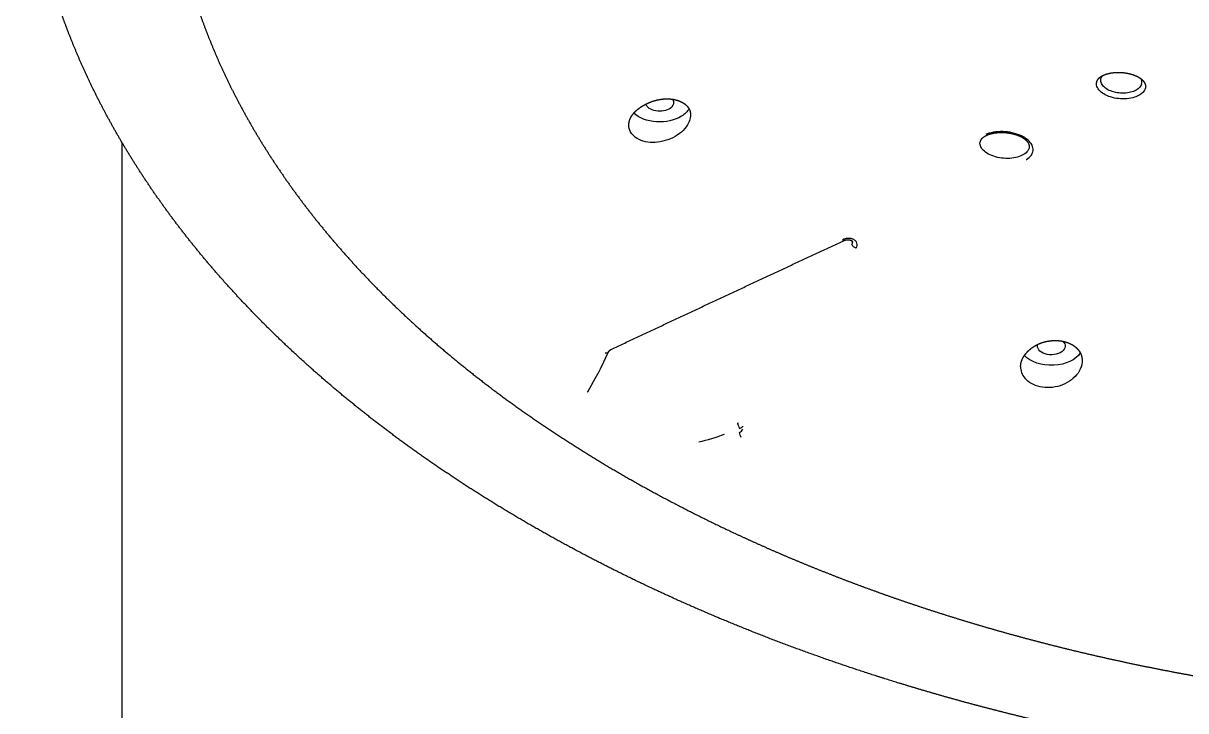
# Model space of a CAD drawing. Header units: millimetres. Extents: x 12827 to 13247, y 6457 to 7051.
# Drawn here: x 12950.76 to 12956.42, y 6711.32 to 6714.67 of the extents above; entities that cross this region are included whole.
import ezdxf

# ---------------------------------------------------------------- set-up
doc = ezdxf.new("R2010")
doc.units = ezdxf.units.MM
doc.header["$LTSCALE"] = 10
doc.layers.add('DWG', color=7, linetype='Continuous')
doc.layers.add('W', color=7, linetype='Continuous')

# ---------------------------------------------------------------- blocks, each defined once
blk = doc.blocks.new('A$C79601A18')
at = {"layer": 'W'}
blk.add_line((37.0994, 75.2378), (37.0609, 75.1709), dxfattribs=at)
for centre, radius, start, end in [((39.7221, 76.6769), 0.0345, 345.354, 31.5296), ((38.3271, 75.9002), 0.0231, 331.2666, 0.4208), ((36.0926, 75.8119), 1.159, 330.3056, 335.413), ((39.2573, 75.2967), 0.0904, 180.6322, 219.6012), ((37.0631, 75.1696), 0.00256, 148.4101, 162.5967), ((37.7867, 75.0292), 0.0111, 289.1265, 327.1503), ((37.7843, 75.0081), 0.0372, 294.7389, 331.3475)]:
    blk.add_arc(centre, radius, start, end, dxfattribs=at)
at = {"layer": 'W', "extrusion": (0, 0, -1)}
for centre, major_axis, ratio, start_param, end_param in [((37.4125, 76.5778), (0.0674, 0), 0.62163, 5.863722, 9.270002), ((37.4125, 76.5778), (-0.15, 0), 0.62163, 3.460537, 3.926991), ((37.4125, 76.5778), (-0.15, 0), 0.62163, 3.926991, 5.708179), ((38.299, 75.9252), (-0.0084, 0.0181), 0.205016, 3.140662, 3.970937), ((38.3293, 75.9082), (-0.0172, 0.0102), 0.573636, 2.427901, 2.722496), ((38.3655, 75.8838), (-0.0172, 0.0102), 0.573258, 4.224964, 5.864233), ((39.3168, 75.3941), (0.0674, 0), 0.62163, 5.666762, 9.643896), ((37.1449, 75.374), (-0.0182, 0.0084), 0.612719, 3.14172, 4.269511), ((39.3168, 75.3941), (-0.15, 0), 0.62163, 3.494668, 5.774983), ((37.7931, 75.0054), (-0.007, 0.0187), 0.146567, 0.830818, 2.300203), ((37.8066, 74.9627), (-0.007, 0.0187), 0.146934, 3.973354, 5.441734)]:
    blk.add_ellipse(centre, major_axis=major_axis, ratio=ratio, start_param=start_param, end_param=end_param, dxfattribs=at)
at = {"layer": 'W'}
for points, degree in [([(40.5989, 73.3419), (40.4957, 73.3538), (40.3927, 73.3666), (40.2901, 73.3803), (40.1877, 73.3948), (40.0857, 73.4103), (39.984, 73.4266), (39.8826, 73.4438), (39.7817, 73.4619), (39.6811, 73.4809), (39.581, 73.5008), (39.4813, 73.5215), (39.3821, 73.5431), (39.2834, 73.5655), (39.1851, 73.5888), (39.0874, 73.613), (38.9902, 73.638), (38.8935, 73.6638), (38.7975, 73.6905), (38.702, 73.718), (38.6071, 73.7464), (38.5128, 73.7756), (38.4192, 73.8056), (38.3262, 73.8364), (38.234, 73.868), (38.1424, 73.9005), (38.0515, 73.9337), (37.9613, 73.9677), (37.8719, 74.0026), (37.7833, 74.0382), (37.6954, 74.0746), (37.6084, 74.1117), (37.5221, 74.1496), (37.4367, 74.1883), (37.3521, 74.2277), (37.2684, 74.2679), (37.1855, 74.3088), (37.1036, 74.3504), (37.0225, 74.3928), (36.9424, 74.4359), (36.8632, 74.4797), (36.785, 74.5242), (36.7077, 74.5694), (36.6314, 74.6152), (36.5562, 74.6618), (36.4819, 74.709), (36.4087, 74.7569), (36.3365, 74.8055), (36.2653, 74.8547), (36.1952, 74.9045), (36.1262, 74.955), (36.0583, 75.0061), (35.9916, 75.0578), (35.9259, 75.1102), (35.8614, 75.1631), (35.798, 75.2166), (35.7358, 75.2707), (35.6747, 75.3254), (35.6149, 75.3807), (35.5562, 75.4365), (35.4988, 75.4928), (35.4426, 75.5497), (35.3876, 75.6071), (35.3339, 75.665), (35.2814, 75.7235), (35.2302, 75.7824), (35.1803, 75.8419), (35.1317, 75.9018), (35.0844, 75.9622), (35.0384, 76.023), (34.9937, 76.0843), (34.9504, 76.146), (34.9084, 76.2082), (34.8678, 76.2707), (34.8286, 76.3337), (34.7907, 76.3971), (34.7542, 76.4608), (34.7192, 76.5249), (34.6855, 76.5894), (34.6533, 76.6542), (34.6225, 76.7194), (34.5931, 76.7849), (34.5652, 76.8506), (34.5387, 76.9167), (34.5137, 76.983), (34.4902, 77.0496), (34.4681, 77.1165), (34.4476, 77.1836), (34.4285, 77.2509), (34.4109, 77.3184), (34.3949, 77.386), (34.3803, 77.4539), (34.3673, 77.5219), (34.3558, 77.5901), (34.3458, 77.6583), (34.3374, 77.7267), (34.3304, 77.7952), (34.3251, 77.8637), (34.3212, 77.9323), (34.3189, 78.0009), (34.3181, 78.0695)], 1), ([(37.2625, 76.4693), (37.2625, 76.4696), (37.2625, 76.4699), (37.2625, 76.4702)], 3), ([(37.1792, 75.3798), (37.4048, 75.4855), (37.6304, 75.5911), (37.856, 75.6966), (38.0817, 75.8019), (38.3074, 75.907)], 1), ([(38.3474, 75.9029), (38.3478, 75.9035), (38.3482, 75.9041), (38.3485, 75.9047)], 3), ([(37.6036, 74.9295), (37.6453, 74.9387), (37.6871, 74.9512), (37.7281, 74.9666)], 3)]:
    blk.add_open_spline(points, degree=degree, dxfattribs=at)
for points, degree, knots in [([(35.0181, 77.9285), (35.019, 77.8599), (35.0216, 77.7913), (35.026, 77.7227), (35.0321, 77.6542), (35.04, 77.5858), (35.0496, 77.5174), (35.061, 77.4492), (35.0741, 77.3811), (35.0889, 77.3131), (35.1054, 77.2453), (35.1237, 77.1777), (35.1437, 77.1103), (35.1654, 77.0431), (35.1888, 76.9761), (35.2139, 76.9094), (35.2408, 76.843), (35.2692, 76.7768), (35.2994, 76.711), (35.3313, 76.6454), (35.3648, 76.5802), (35.4001, 76.515), (35.4371, 76.4502), (35.4758, 76.3857), (35.5161, 76.3217), (35.558, 76.258), (35.6016, 76.1948), (35.6467, 76.1321), (35.6935, 76.0699), (35.7418, 76.0081), (35.7917, 75.9468), (35.8432, 75.886), (35.8962, 75.8258), (35.9507, 75.7661), (36.0067, 75.707), (36.0642, 75.6485), (36.1232, 75.5905), (36.1837, 75.5332), (36.2456, 75.4764), (36.309, 75.4203), (36.3738, 75.3649), (36.4403, 75.3098), (36.5082, 75.2554), (36.5776, 75.2017), (36.6482, 75.1487), (36.7203, 75.0964), (36.7936, 75.0448), (36.8683, 74.994), (36.9442, 74.944), (37.0215, 74.8947), (37.0999, 74.8462), (37.1796, 74.7985), (37.2605, 74.7516), (37.3426, 74.7055), (37.4259, 74.6603), (37.5103, 74.6159), (37.5959, 74.5723), (37.6825, 74.5296), (37.7702, 74.4878), (37.859, 74.4469), (37.9488, 74.4068), (38.0397, 74.3676), (38.1316, 74.3294), (38.2245, 74.2921), (38.3183, 74.2557), (38.413, 74.2202), (38.5086, 74.1857), (38.6051, 74.1522), (38.7025, 74.1196), (38.8006, 74.088), (38.8996, 74.0574), (38.9993, 74.0278), (39.0998, 73.9991), (39.201, 73.9715), (39.3029, 73.9449), (39.4054, 73.9193), (39.5086, 73.8948), (39.6125, 73.8713), (39.7169, 73.8488), (39.8218, 73.8274), (39.9273, 73.807), (40.0333, 73.7877), (40.1398, 73.7694), (40.2467, 73.7522), (40.3541, 73.7361), (40.4618, 73.721), (40.5699, 73.707), (40.6784, 73.6941), (40.7872, 73.6823), (40.8962, 73.6716), (41.0055, 73.6619), (41.1151, 73.6534), (41.2249, 73.6459), (41.3348, 73.6395), (41.4449, 73.6343), (41.5551, 73.6301), (41.6654, 73.627), (41.7758, 73.6251), (41.8862, 73.6242), (41.9966, 73.6244), (42.107, 73.6258), (42.2174, 73.6282), (42.3276, 73.6317), (42.4378, 73.6364), (42.5478, 73.6421), (42.6576, 73.6489), (42.7673, 73.6568), (42.8768, 73.6658), (42.986, 73.6759), (43.0949, 73.6871), (43.2035, 73.6994), (43.3118, 73.7128), (43.4198, 73.7272), (43.5274, 73.7427), (43.6345, 73.7593), (43.7412, 73.7769), (43.8475, 73.7956), (43.9532, 73.8154), (44.0585, 73.8362), (44.1632, 73.8581), (44.2673, 73.881), (44.3708, 73.9049), (44.4737, 73.9299), (44.576, 73.9559), (44.6776, 73.9829), (44.7784, 74.0109), (44.8786, 74.04), (44.978, 74.07), (45.0766, 74.101), (45.1744, 74.133), (45.2713, 74.166), (45.3675, 74.1999), (45.4627, 74.2348), (45.557, 74.2706), (45.6504, 74.3074), (45.7428, 74.3451), (45.8343, 74.3838), (45.9248, 74.4233), (46.0142, 74.4637), (46.1026, 74.5051), (46.1899, 74.5473), (46.2762, 74.5904), (46.3613, 74.6343), (46.4453, 74.6791), (46.5282, 74.7247), (46.6098, 74.7712), (46.6903, 74.8185), (46.7696, 74.8665), (46.8476, 74.9154), (46.9243, 74.965), (46.9998, 75.0155), (47.0739, 75.0666), (47.1468, 75.1185), (47.2183, 75.1712), (47.2885, 75.2245), (47.3572, 75.2786), (47.4246, 75.3333), (47.4906, 75.3887), (47.5551, 75.4448), (47.6183, 75.5015), (47.6799, 75.5588), (47.74, 75.6167), (47.7986, 75.6753), (47.8557, 75.7343), (47.9113, 75.794), (47.9654, 75.8542), (48.0179, 75.915), (48.0688, 75.9763), (48.1182, 76.0381), (48.166, 76.1004), (48.2121, 76.1632), (48.2567, 76.2265), (48.2997, 76.2902), (48.341, 76.3543), (48.3806, 76.4189), (48.4186, 76.4838), (48.4549, 76.5492), (48.4896, 76.6149), (48.5225, 76.681), (48.5538, 76.7474), (48.5833, 76.8141), (48.6061, 76.8686), (48.6277, 76.9233), (48.6482, 76.9781), (48.6675, 77.0331), (48.6857, 77.0883), (48.7027, 77.1436), (48.7185, 77.1991), (48.7332, 77.2547), (48.7468, 77.3104), (48.7591, 77.3663), (48.7703, 77.4222), (48.7803, 77.4782), (48.7892, 77.5343), (48.7969, 77.5905), (48.8034, 77.6468), (48.8087, 77.7031), (48.8128, 77.7594), (48.8158, 77.8158), (48.8175, 77.8721), (48.8181, 77.9285)], 1, [0, 0, 0.015855, 0.031709, 0.047563, 0.063418, 0.079272, 0.095127, 0.110981, 0.126836, 0.14269, 0.158545, 0.174399, 0.190254, 0.206108, 0.221963, 0.237817, 0.253672, 0.269526, 0.285381, 0.301235, 0.31709, 0.333037, 0.348984, 0.364931, 0.380878, 0.396825, 0.412772, 0.428719, 0.444666, 0.460614, 0.476561, 0.492508, 0.508455, 0.524402, 0.540349, 0.556296, 0.572243, 0.58819, 0.604137, 0.620084, 0.636031, 0.652062, 0.668092, 0.684122, 0.700152, 0.716182, 0.732212, 0.748243, 0.764273, 0.780303, 0.796333, 0.812363, 0.828393, 0.844424, 0.860454, 0.876484, 0.892514, 0.908544, 0.924575, 0.940605, 0.956635, 0.972677, 0.988719, 1.004762, 1.020804, 1.036846, 1.052889, 1.068931, 1.084973, 1.101016, 1.117058, 1.1331, 1.149143, 1.165185, 1.181227, 1.19727, 1.213312, 1.229354, 1.245397, 1.261439, 1.277481, 1.293519, 1.309557, 1.325594, 1.341632, 1.35767, 1.373707, 1.389745, 1.405783, 1.421821, 1.437858, 1.453896, 1.469934, 1.485971, 1.502009, 1.518047, 1.534084, 1.550122, 1.56616, 1.582198, 1.598235, 1.614271, 1.630306, 1.646342, 1.662377, 1.678413, 1.694448, 1.710484, 1.72652, 1.742555, 1.758591, 1.774626, 1.790662, 1.806697, 1.822733, 1.838768, 1.854804, 1.870839, 1.886875, 1.90291, 1.918946, 1.934984, 1.951023, 1.967061, 1.9831, 1.999138, 2.015177, 2.031215, 2.047254, 2.063293, 2.079331, 2.09537, 2.111408, 2.127447, 2.143485, 2.159524, 2.175562, 2.191601, 2.207639, 2.223678, 2.239716, 2.255759, 2.271801, 2.287844, 2.303886, 2.319929, 2.335971, 2.352014, 2.368056, 2.384098, 2.400141, 2.416183, 2.432226, 2.448268, 2.464311, 2.480353, 2.496396, 2.512438, 2.528481, 2.544523, 2.560566, 2.576588, 2.592611, 2.608634, 2.624656, 2.640679, 2.656702, 2.672724, 2.688747, 2.704769, 2.720792, 2.736815, 2.752837, 2.76886, 2.784883, 2.800905, 2.816928, 2.832951, 2.848973, 2.864996, 2.881019, 2.894047, 2.907076, 2.920105, 2.933133, 2.946162, 2.959191, 2.97222, 2.985248, 2.998277, 3.011306, 3.024334, 3.037363, 3.050392, 3.06342, 3.076449, 3.089478, 3.102507, 3.115535, 3.128564, 3.141593, 3.141593]), ([(39.5368, 76.6747), (39.5374, 76.6787), (39.5387, 76.6827), (39.5406, 76.6868), (39.5429, 76.6905), (39.5458, 76.6942), (39.5495, 76.6979), (39.5541, 76.7019), (39.5596, 76.7057), (39.5659, 76.7093), (39.5728, 76.7127)], 1, [0, 0, 0.0535035, 0.107007, 0.1605105, 0.2078321, 0.2551537, 0.3024752, 0.3530816, 0.4036879, 0.4542942, 0.5049005, 0.5049005]), ([(39.7555, 76.6682), (39.7545, 76.6647), (39.753, 76.6613), (39.7509, 76.658), (39.7472, 76.6521), (39.7416, 76.6466), (39.7345, 76.6419), (39.7275, 76.6373), (39.7189, 76.6333), (39.7093, 76.6304), (39.6999, 76.6275), (39.6892, 76.6255), (39.6783, 76.6247), (39.6674, 76.6238), (39.656, 76.624), (39.6449, 76.6253), (39.6338, 76.6266), (39.6229, 76.629), (39.6128, 76.6323), (39.6028, 76.6356), (39.5935, 76.6398), (39.5857, 76.6448), (39.5778, 76.6497), (39.5712, 76.6554), (39.5664, 76.6614), (39.5616, 76.6674), (39.5584, 76.6739), (39.5573, 76.6804), (39.5561, 76.6868), (39.5568, 76.6933), (39.5593, 76.6994), (39.5607, 76.7027), (39.5626, 76.7058), (39.5649, 76.7088)], 3, [0, 0, 0, 0, 0.02987, 0.02987, 0.02987, 0.0838685, 0.0838685, 0.0838685, 0.1378642, 0.1378642, 0.1378642, 0.1915964, 0.1915964, 0.1915964, 0.245145, 0.245145, 0.245145, 0.2985716, 0.2985716, 0.2985716, 0.3520052, 0.3520052, 0.3520052, 0.4055727, 0.4055727, 0.4055727, 0.4592872, 0.4592872, 0.4592872, 0.5129936, 0.5129936, 0.5129936, 0.5411617, 0.5411617, 0.5411617, 0.5411617]), ([(39.5728, 76.7127), (39.5792, 76.7152), (39.5861, 76.7176), (39.5933, 76.7196), (39.6009, 76.7213), (39.609, 76.7228), (39.6175, 76.7239), (39.6261, 76.7247), (39.6348, 76.7252), (39.6446, 76.7253), (39.6545, 76.725), (39.6644, 76.7243), (39.6743, 76.7231), (39.6846, 76.7215), (39.6948, 76.7194), (39.7047, 76.7169), (39.7142, 76.7139), (39.7227, 76.7108), (39.7309, 76.7072), (39.7384, 76.7034), (39.7453, 76.6993), (39.7508, 76.6955), (39.7557, 76.6916), (39.76, 76.6876), (39.7637, 76.6836), (39.7668, 76.6795), (39.7694, 76.6755), (39.7714, 76.6716), (39.7729, 76.6678), (39.7738, 76.6642), (39.7743, 76.6608), (39.7745, 76.6575)], 1, [0, 0, 0.042936, 0.085871, 0.128807, 0.171743, 0.216278, 0.260813, 0.305349, 0.349884, 0.399316, 0.448747, 0.498179, 0.54761, 0.600194, 0.652779, 0.705363, 0.757947, 0.807849, 0.857751, 0.907653, 0.957555, 1.001504, 1.045453, 1.089401, 1.13335, 1.178008, 1.222666, 1.267323, 1.311981, 1.355317, 1.398652, 1.441988, 1.441988]), ([(39.7469, 76.6164), (39.7394, 76.6117), (39.7306, 76.6077), (39.721, 76.6046), (39.7097, 76.6009), (39.697, 76.5984), (39.6839, 76.5972), (39.6708, 76.596), (39.657, 76.5961), (39.6436, 76.5975), (39.6302, 76.599), (39.6169, 76.6017), (39.6047, 76.6056), (39.5925, 76.6094), (39.5812, 76.6145), (39.5716, 76.6203), (39.562, 76.6261), (39.5539, 76.6329), (39.548, 76.6401), (39.542, 76.6472), (39.538, 76.655), (39.5364, 76.6626), (39.5355, 76.6667), (39.5352, 76.6707), (39.5356, 76.6748)], 3, [0, 0, 0, 0, 0.0874026, 0.0874026, 0.0874026, 0.1899956, 0.1899956, 0.1899956, 0.292438, 0.292438, 0.292438, 0.3945875, 0.3945875, 0.3945875, 0.4964313, 0.4964313, 0.4964313, 0.5980893, 0.5980893, 0.5980893, 0.6997597, 0.6997597, 0.6997597, 0.7530722, 0.7530722, 0.7530722, 0.7530722]), ([(39.7754, 76.6574), (39.7753, 76.6551), (39.775, 76.6527), (39.7745, 76.6504), (39.7729, 76.6429), (39.7689, 76.6357), (39.7629, 76.6292), (39.7586, 76.6245), (39.7532, 76.6202), (39.7469, 76.6164)], 3, [0.7688515, 0.7688515, 0.7688515, 0.7688515, 0.8039202, 0.8039202, 0.8039202, 0.9179295, 0.9179295, 0.9179295, 1, 1, 1, 1]), ([(37.2626, 76.4702), (37.263, 76.4771), (37.264, 76.4841), (37.2658, 76.4913), (37.2684, 76.4985), (37.2718, 76.5057), (37.2756, 76.5123), (37.28, 76.5188), (37.2851, 76.5253), (37.2907, 76.5316), (37.2969, 76.5378), (37.3046, 76.5446), (37.313, 76.5512), (37.3219, 76.5575), (37.3313, 76.5634), (37.34, 76.5683), (37.3491, 76.5729), (37.3585, 76.5772), (37.3681, 76.5811), (37.3779, 76.5847), (37.3885, 76.5879), (37.3992, 76.5908), (37.4101, 76.5931), (37.421, 76.5949), (37.4319, 76.5961), (37.4416, 76.5966), (37.4512, 76.5967), (37.4606, 76.5963), (37.4699, 76.5955), (37.4788, 76.5942), (37.4888, 76.5921), (37.4983, 76.5895), (37.5074, 76.5864), (37.5159, 76.5828), (37.5241, 76.5785), (37.5317, 76.5738), (37.5384, 76.5686), (37.5443, 76.5631), (37.5493, 76.5573), (37.5534, 76.5513), (37.5568, 76.545), (37.5594, 76.5385), (37.561, 76.5323), (37.5621, 76.5259), (37.5625, 76.5193)], 1, [0, 0, 0.056367, 0.112734, 0.1691, 0.225467, 0.281834, 0.332881, 0.383928, 0.434975, 0.486022, 0.537069, 0.595692, 0.654316, 0.71294, 0.771564, 0.823806, 0.876048, 0.92829, 0.980532, 1.032773, 1.088039, 1.143305, 1.19857, 1.253836, 1.309102, 1.358704, 1.408306, 1.457907, 1.507509, 1.557111, 1.614315, 1.67152, 1.728724, 1.785928, 1.846123, 1.906319, 1.966514, 2.02671, 2.086301, 2.145891, 2.205482, 2.265073, 2.320044, 2.375016, 2.429987, 2.429987]), ([(37.5625, 76.5193), (37.5625, 76.5144), (37.5621, 76.5095), (37.5612, 76.5045), (37.5597, 76.4962), (37.5569, 76.4878), (37.553, 76.4796), (37.5469, 76.467), (37.5379, 76.4546), (37.5268, 76.4434), (37.5157, 76.4322), (37.5021, 76.422), (37.4873, 76.4134), (37.4727, 76.405), (37.4564, 76.3981), (37.4398, 76.3933), (37.4235, 76.3885), (37.4064, 76.3856), (37.3899, 76.3847), (37.3737, 76.3839), (37.3577, 76.3851), (37.343, 76.3882), (37.3285, 76.3913), (37.3151, 76.3964), (37.3037, 76.4032), (37.2924, 76.4099), (37.2829, 76.4184), (37.276, 76.4281), (37.2691, 76.4379), (37.2647, 76.4491), (37.2632, 76.4607), (37.2628, 76.4635), (37.2626, 76.4664), (37.2625, 76.4693)], 3, [0.5011519, 0.5011519, 0.5011519, 0.5011519, 0.5226654, 0.5226654, 0.5226654, 0.558415, 0.558415, 0.558415, 0.6139647, 0.6139647, 0.6139647, 0.6694625, 0.6694625, 0.6694625, 0.7241526, 0.7241526, 0.7241526, 0.7776757, 0.7776757, 0.7776757, 0.8301527, 0.8301527, 0.8301527, 0.8820986, 0.8820986, 0.8820986, 0.9342358, 0.9342358, 0.9342358, 0.9872414, 0.9872414, 0.9872414, 1, 1, 1, 1]), ([(38.9712, 76.3856), (38.9719, 76.3895), (38.9732, 76.3935), (38.9753, 76.3975), (38.9777, 76.4011), (38.9807, 76.4047), (38.9845, 76.4083), (38.989, 76.4119), (38.9943, 76.4154), (39.0003, 76.4187), (39.0069, 76.4217)], 1, [0, 0, 0.0551819, 0.1103638, 0.1655457, 0.2131351, 0.2607245, 0.308314, 0.3565958, 0.4048776, 0.4531594, 0.5014412, 0.5014412]), ([(39.1951, 76.301), (39.1954, 76.3011), (39.1956, 76.3013), (39.1959, 76.3015), (39.206, 76.3077), (39.2141, 76.3151), (39.2196, 76.3231), (39.223, 76.3282), (39.2255, 76.3336), (39.2269, 76.3391), (39.2291, 76.3477), (39.2286, 76.3567), (39.2256, 76.3656), (39.2225, 76.3744), (39.2167, 76.3832), (39.2087, 76.3913), (39.2008, 76.3993), (39.1904, 76.4068), (39.1784, 76.4132), (39.1665, 76.4196), (39.1527, 76.4249), (39.1381, 76.4289), (39.1236, 76.4329), (39.1079, 76.4356), (39.0923, 76.4368), (39.0767, 76.438), (39.0608, 76.4376), (39.0459, 76.4359), (39.031, 76.4341), (39.0166, 76.4308), (39.0041, 76.4262), (39.0019, 76.4254), (38.9998, 76.4246), (38.9977, 76.4237)], 3, [0, 0, 0, 0, 0.002995, 0.002995, 0.002995, 0.117355, 0.117355, 0.117355, 0.18923, 0.18923, 0.18923, 0.302449, 0.302449, 0.302449, 0.415702, 0.415702, 0.415702, 0.528532, 0.528532, 0.528532, 0.641036, 0.641036, 0.641036, 0.753626, 0.753626, 0.753626, 0.866671, 0.866671, 0.866671, 0.98034, 0.98034, 0.98034, 1, 1, 1, 1]), ([(39.0069, 76.4217), (39.0132, 76.4241), (39.0199, 76.4263), (39.0271, 76.4282), (39.0345, 76.4298), (39.0425, 76.4311), (39.0508, 76.4321), (39.0593, 76.4329), (39.0679, 76.4332), (39.0778, 76.4333), (39.0877, 76.4329), (39.0976, 76.4321), (39.1075, 76.431), (39.1179, 76.4293), (39.1283, 76.4271), (39.1383, 76.4245), (39.1479, 76.4216), (39.1566, 76.4183), (39.1649, 76.4148), (39.1725, 76.4109), (39.1795, 76.4068), (39.1849, 76.403), (39.1898, 76.3992), (39.1941, 76.3953), (39.1977, 76.3913), (39.2009, 76.3873), (39.2035, 76.3834), (39.2055, 76.3795), (39.207, 76.3758), (39.208, 76.3721), (39.2086, 76.3686), (39.2087, 76.3652)], 1, [0, 0, 0.042209, 0.084419, 0.126628, 0.168838, 0.212918, 0.256997, 0.301077, 0.345157, 0.394726, 0.444295, 0.493864, 0.543433, 0.596632, 0.649832, 0.703031, 0.756231, 0.806557, 0.856883, 0.907209, 0.957535, 1.000994, 1.044452, 1.087911, 1.131369, 1.175656, 1.219943, 1.26423, 1.308517, 1.354125, 1.399733, 1.445341, 1.445341]), ([(39.1813, 76.3255), (39.173, 76.3206), (39.1631, 76.3164), (39.1522, 76.3133), (39.1408, 76.31), (39.128, 76.3079), (39.1148, 76.3071), (39.1018, 76.3063), (39.088, 76.3067), (39.0747, 76.3085), (39.0615, 76.3102), (39.0483, 76.3132), (39.0364, 76.3172), (39.0244, 76.3213), (39.0133, 76.3265), (39.0039, 76.3324), (38.9946, 76.3384), (38.9867, 76.3452), (38.981, 76.3524), (38.9754, 76.3596), (38.9717, 76.3673), (38.9704, 76.375), (38.9697, 76.3785), (38.9696, 76.3821), (38.97, 76.3857)], 3, [0, 0, 0, 0, 0.0970458, 0.0970458, 0.0970458, 0.1991892, 0.1991892, 0.1991892, 0.3008906, 0.3008906, 0.3008906, 0.4023002, 0.4023002, 0.4023002, 0.5036926, 0.5036926, 0.5036926, 0.6053514, 0.6053514, 0.6053514, 0.707448, 0.707448, 0.707448, 0.755577, 0.755577, 0.755577, 0.755577]), ([(39.2097, 76.3652), (39.2096, 76.3625), (39.2092, 76.3599), (39.2085, 76.3573), (39.2073, 76.3527), (39.2052, 76.3482), (39.2022, 76.344), (39.1976, 76.3373), (39.1906, 76.3311), (39.182, 76.326), (39.1817, 76.3258), (39.1815, 76.3257), (39.1813, 76.3255)], 3, [0.7700558, 0.7700558, 0.7700558, 0.7700558, 0.8106198, 0.8106198, 0.8106198, 0.8825352, 0.8825352, 0.8825352, 0.9970014, 0.9970014, 0.9970014, 1, 1, 1, 1]), ([(38.3684, 75.8703), (38.3708, 75.8744), (38.3723, 75.8787), (38.3729, 75.8829), (38.3735, 75.8871), (38.3731, 75.8914), (38.3717, 75.8953), (38.3703, 75.8992), (38.368, 75.9028), (38.365, 75.9059), (38.3619, 75.909), (38.3581, 75.9116), (38.3537, 75.9136), (38.3494, 75.9156), (38.3444, 75.9169), (38.3392, 75.9176), (38.3341, 75.9183), (38.3285, 75.9183), (38.3231, 75.9177), (38.3175, 75.917), (38.312, 75.9156), (38.3068, 75.9137), (38.3051, 75.9131), (38.3035, 75.9124), (38.3019, 75.9116)], 3, [0, 0, 0, 0, 0.13985, 0.13985, 0.13985, 0.279812, 0.279812, 0.279812, 0.417513, 0.417513, 0.417513, 0.55242, 0.55242, 0.55242, 0.686028, 0.686028, 0.686028, 0.820334, 0.820334, 0.820334, 0.956988, 0.956988, 0.956988, 1, 1, 1, 1]), ([(38.3074, 75.907), (38.3126, 75.9091), (38.3181, 75.9107), (38.3231, 75.9115), (38.3282, 75.9118), (38.3325, 75.9116), (38.3365, 75.911), (38.3399, 75.91), (38.3428, 75.9089), (38.3451, 75.9076), (38.3469, 75.9064), (38.3482, 75.9051), (38.3491, 75.9039), (38.3499, 75.9022), (38.3502, 75.9004)], 1, [0, 0, 0.0285279, 0.0570558, 0.0826945, 0.1083331, 0.1311341, 0.153935, 0.1756059, 0.1972767, 0.2184082, 0.2395397, 0.2621385, 0.2847374, 0.3193793, 0.3540213, 0.3540213]), ([(39.1673, 75.2957), (39.1678, 75.303), (39.169, 75.3104), (39.1708, 75.3178), (39.1734, 75.3252), (39.1765, 75.3326), (39.1804, 75.34), (39.1849, 75.3474), (39.19, 75.3546), (39.1958, 75.3616), (39.2021, 75.3685), (39.209, 75.3751), (39.2165, 75.3815), (39.2245, 75.3876), (39.233, 75.3933), (39.2419, 75.3985), (39.2508, 75.4031), (39.2602, 75.4072), (39.2699, 75.4109), (39.2798, 75.414), (39.29, 75.4166), (39.3011, 75.4188), (39.3123, 75.4204), (39.3237, 75.4214), (39.3349, 75.4217), (39.3469, 75.4214), (39.3587, 75.4204), (39.3702, 75.4186), (39.3814, 75.4161), (39.3898, 75.4137), (39.3979, 75.4109), (39.4057, 75.4076), (39.4131, 75.404), (39.4201, 75.4001), (39.428, 75.3948), (39.4353, 75.389), (39.4419, 75.3829), (39.4478, 75.3764), (39.4531, 75.3692), (39.4576, 75.3617), (39.4612, 75.354), (39.4639, 75.3461), (39.4653, 75.3394), (39.4661, 75.3325), (39.4663, 75.3255)], 1, [0, 0, 0.05401, 0.10802, 0.162031, 0.216041, 0.270051, 0.324613, 0.379174, 0.433735, 0.488297, 0.542858, 0.597746, 0.652635, 0.707523, 0.762411, 0.8173, 0.869586, 0.921873, 0.97416, 1.026446, 1.078733, 1.135346, 1.191959, 1.248571, 1.305184, 1.36586, 1.426536, 1.487212, 1.547888, 1.595251, 1.642614, 1.689977, 1.73734, 1.784703, 1.842773, 1.900843, 1.958913, 2.016983, 2.078813, 2.140644, 2.202475, 2.264306, 2.3158, 2.367294, 2.418789, 2.418789]), ([(37.1465, 75.3297), (37.1499, 75.3369), (37.1532, 75.344), (37.1565, 75.3512), (37.1598, 75.3584), (37.1631, 75.3656)], 1, [0, 0, 0.04998, 0.09996, 0.1499399, 0.1999199, 0.24989, 0.24989]), ([(37.1631, 75.3656), (37.1645, 75.3681), (37.1667, 75.3708), (37.1693, 75.3734), (37.1725, 75.3759), (37.1757, 75.378), (37.1792, 75.3798)], 1, [0, 0, 0.0261043, 0.0522086, 0.0762247, 0.1002409, 0.121331, 0.1424211, 0.1424211]), ([(39.4668, 75.3255), (39.4669, 75.3181), (39.466, 75.3106), (39.4644, 75.3032), (39.4613, 75.2897), (39.4552, 75.2762), (39.4466, 75.2637), (39.4381, 75.2515), (39.427, 75.24), (39.4142, 75.2302), (39.4016, 75.2207), (39.3869, 75.2124), (39.3714, 75.2063), (39.3561, 75.2002), (39.3396, 75.196), (39.3231, 75.1939), (39.3068, 75.1919), (39.29, 75.192), (39.2742, 75.1942), (39.2584, 75.1964), (39.2431, 75.2008), (39.2297, 75.2071), (39.216, 75.2134), (39.2039, 75.2219), (39.1942, 75.2316), (39.1919, 75.234), (39.1897, 75.2365), (39.1876, 75.239)], 3, [0.5837722, 0.5837722, 0.5837722, 0.5837722, 0.6139647, 0.6139647, 0.6139647, 0.6694625, 0.6694625, 0.6694625, 0.7241526, 0.7241526, 0.7241526, 0.7776757, 0.7776757, 0.7776757, 0.8301527, 0.8301527, 0.8301527, 0.8820986, 0.8820986, 0.8820986, 0.9342358, 0.9342358, 0.9342358, 0.9872414, 0.9872414, 0.9872414, 1, 1, 1, 1]), ([(37.7998, 74.9937), (37.803, 74.9945), (37.8061, 74.9958), (37.8087, 74.9973), (37.8114, 74.9989), (37.8137, 75.0007), (37.8154, 75.0027), (37.816, 75.0033), (37.8164, 75.0039), (37.8169, 75.0045)], 3, [0, 0, 0, 0, 0.437072, 0.437072, 0.437072, 0.873068, 0.873068, 0.873068, 1, 1, 1, 1])]:
    blk.add_open_spline(points, degree=degree, knots=knots, dxfattribs=at)

msp = doc.modelspace()

# ---------------------------------------------------------------- linework, layer by layer
at = {"layer": 'W'}
msp.add_line((12951.24478, 6714.08627), (12951.24478, 6692.07771), dxfattribs=at)
msp.add_line((12951.24478, 6714.08627), (12951.24478, 6692.07771), dxfattribs=at)

# ---------------------------------------------------------------- block references
at = {"layer": 'DWG'}
msp.add_blockref('A$C79601A18', (12916.44665, 6637.70164), dxfattribs=at)

doc.saveas('drawing.dxf')
